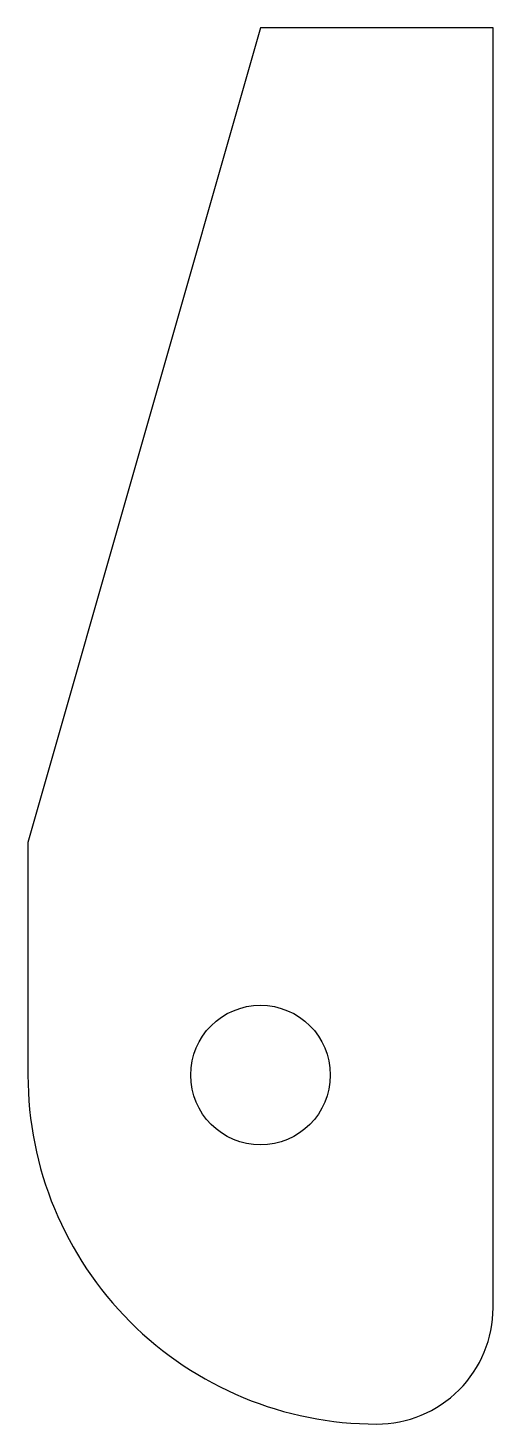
# Model space of a CAD drawing. Header units: millimetres. Extents: x -20 to 0, y 0 to 60.
import ezdxf

# ---------------------------------------------------------------- set-up
doc = ezdxf.new("R2010")
doc.units = ezdxf.units.MM

msp = doc.modelspace()

# ---------------------------------------------------------------- linework, layer by layer
msp.add_lwpolyline([(0, 5), (0, 60), (-10, 60), (-20, 25), (-20, 15, 0.414214), (-5, 0, 0.414214)], format="xyb", close=True)
msp.add_circle((-10, 15), 3)

doc.saveas('drawing.dxf')
